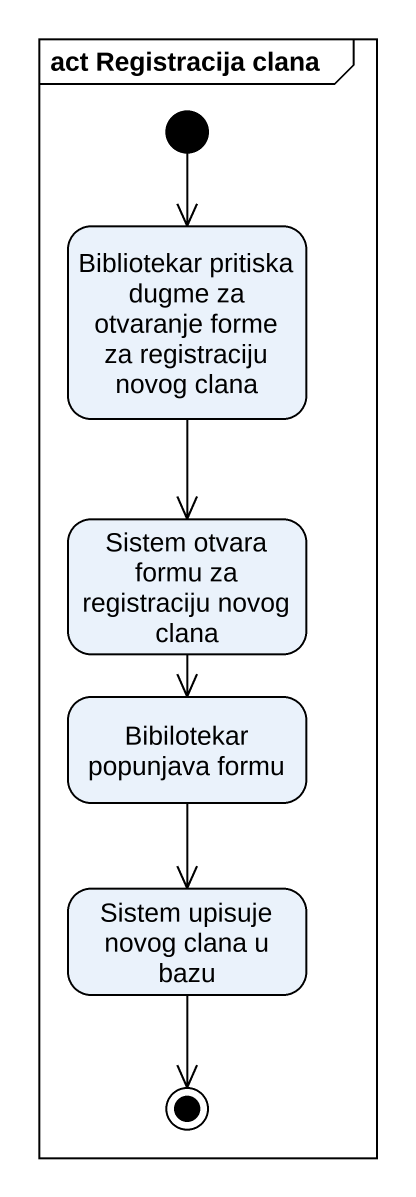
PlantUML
@startuml
mainframe act Registracija clana
hide empty description
state "Bibliotekar pritiska dugme za otvaranje forme za registraciju novog clana" as Bibliotekar_pritiska_dugme
state "Sistem otvara formu za registraciju novog clana" as Sistem_otvara_formu_za
state "Bibilotekar popunjava formu" as Bibilotekar_popunjava_formu
state "Sistem upisuje novog clana u bazu" as Sistem_upisuje_novog_clana
[*] --> Bibliotekar_pritiska_dugme
Bibliotekar_pritiska_dugme --> Sistem_otvara_formu_za
Sistem_otvara_formu_za --> Bibilotekar_popunjava_formu
Bibilotekar_popunjava_formu --> Sistem_upisuje_novog_clana
Sistem_upisuje_novog_clana --> [*]
@enduml
